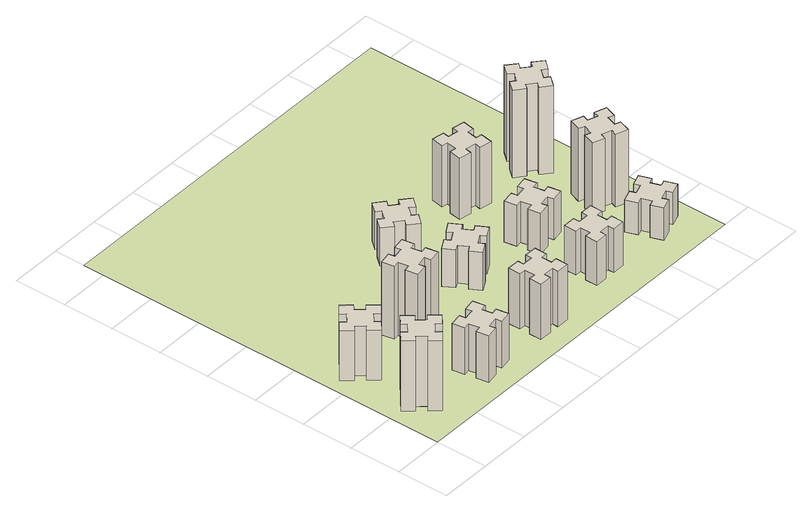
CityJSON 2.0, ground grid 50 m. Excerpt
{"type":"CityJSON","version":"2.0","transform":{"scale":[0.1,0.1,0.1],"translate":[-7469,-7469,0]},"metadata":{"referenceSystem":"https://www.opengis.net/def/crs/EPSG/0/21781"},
"CityObjects":{
"building1":{"type":"Building","attributes":{"class":"1000","function":"1000","usage":"1000","yearOfConstruction":2016,"roofType":"1000","measuredHeight":72,"storeysAboveGround":30,"storeysBelowGround":0},"geometry":[{"type":"Solid","lod":"1","boundaries":[[[[0,1,2,3,4,5,6,7,8,9,10,11,12,13,14,15,16,17,18,19]],[[17,16,20,21]],[[16,15,22,20]],[[15,14,23,22]],[[14,13,24,23]],[[13,12,25,24]],[[12,11,26,25]],[[11,10,27,26]],[[10,9,28,27]],[[9,8,29,28]],[[8,7,30,29]],[[7,6,31,30]],[[6,5,32,31]],[[5,4,33,32]],[[4,3,34,33]],[[3,2,35,34]],[[2,1,36,35]],[[1,0,37,36]],[[0,19,38,37]],[[19,18,39,38]],[[18,17,21,39]],[[24,25,26,27,28,29,30,31,32,33,34,35,36,37,38,39,21,20,22,23]]]]}]},
"building2":{"type":"Building","attributes":{"class":"1000","function":"1000","usage":"1000","yearOfConstruction":2016,"roofType":"1000","measuredHeight":51,"storeysAboveGround":30,"storeysBelowGround":0},"geometry":[{"type":"Solid","lod":"1","boundaries":[[[[40,41,42,43,44,45,46,47,48,49,50,51,52,53,54,55,56,57,58,59]],[[57,56,60,61]],[[56,55,62,60]],[[55,54,63,62]],[[54,53,64,63]],[[53,52,65,64]],[[52,51,66,65]],[[51,50,67,66]],[[50,49,68,67]],[[49,48,69,68]],[[48,47,70,69]],[[47,46,71,70]],[[46,45,72,71]],[[45,44,73,72]],[[44,43,74,73]],[[43,42,75,74]],[[42,41,76,75]],[[41,40,77,76]],[[40,59,78,77]],[[59,58,79,78]],[[58,57,61,79]],[[64,65,66,67,68,69,70,71,72,73,74,75,76,77,78,79,61,60,62,63]]]]}]},
"building3":{"type":"Building","attributes":{"class":"1000","function":"1000","usage":"1000","yearOfConstruction":2016,"roofType":"1000","measuredHeight":48,"storeysAboveGround":30,"storeysBelowGround":0},"geometry":[{"type":"Solid","lod":"1","boundaries":[[[[80,81,82,83,84,85,86,87,88,89,90,91,92,93,94,95,96,97,98,99]],[[97,96,100,101]],[[96,95,102,100]],[[95,94,103,102]],[[94,93,104,103]],[[93,92,105,104]],[[92,91,106,105]],[[91,90,107,106]],[[90,89,108,107]],[[89,88,109,108]],[[88,87,110,109]],[[87,86,111,110]],[[86,85,112,111]],[[85,84,113,112]],[[84,83,114,113]],[[83,82,115,114]],[[82,81,116,115]],[[81,80,117,116]],[[80,99,118,117]],[[99,98,119,118]],[[98,97,101,119]],[[104,105,106,107,108,109,110,111,112,113,114,115,116,117,118,119,101,100,102,103]]]]}]},
"building4":{"type":"Building","attributes":{"class":"1000","function":"1000","usage":"1000","yearOfConstruction":2016,"roofType":"1000","measuredHeight":75,"storeysAboveGround":30,"storeysBelowGround":0},"geometry":[{"type":"Solid","lod":"1","boundaries":[[[[120,121,122,123,124,125,126,127,128,129,130,131,132,133,134,135,136,137,138,139]],[[137,136,140,141]],[[136,135,142,140]],[[135,134,143,142]],[[134,133,144,143]],[[133,132,145,144]],[[132,131,146,145]],[[131,130,147,146]],[[130,129,148,147]],[[129,128,149,148]],[[128,127,150,149]],[[127,126,151,150]],[[126,125,152,151]],[[125,124,153,152]],[[124,123,154,153]],[[123,122,155,154]],[[122,121,156,155]],[[121,120,157,156]],[[120,139,158,157]],[[139,138,159,158]],[[138,137,141,159]],[[144,145,146,147,148,149,150,151,152,153,154,155,156,157,158,159,141,140,142,143]]]]}]},
"building5":{"type":"Building","attributes":{"class":"1000","function":"1000","usage":"1000","yearOfConstruction":2016,"roofType":"1000","measuredHeight":57,"storeysAboveGround":30,"storeysBelowGround":0},"geometry":[{"type":"Solid","lod":"1","boundaries":[[[[160,161,162,163,164,165,166,167,168,169,170,171,172,173,174,175,176,177,178,179]],[[177,176,180,181]],[[176,175,182,180]],[[175,174,183,182]],[[174,173,184,183]],[[173,172,185,184]],[[172,171,186,185]],[[171,170,187,186]],[[170,169,188,187]],[[169,168,189,188]],[[168,167,190,189]],[[167,166,191,190]],[[166,165,192,191]],[[165,164,193,192]],[[164,163,194,193]],[[163,162,195,194]],[[162,161,196,195]],[[161,160,197,196]],[[160,179,198,197]],[[179,178,199,198]],[[178,177,181,199]],[[184,185,186,187,188,189,190,191,192,193,194,195,196,197,198,199,181,180,182,183]]]]}]},
"building6":{"type":"Building","attributes":{"class":"1000","function":"1000","usage":"1000","yearOfConstruction":2016,"roofType":"1000","measuredHeight":39,"storeysAboveGround":30,"storeysBelowGround":0},"geometry":[{"type":"Solid","lod":"1","boundaries":[[[[200,201,202,203,204,205,206,207,208,209,210,211,212,213,214,215,216,217,218,219]],[[217,216,220,221]],[[216,215,222,220]],[[215,214,223,222]],[[214,213,224,223]],[[213,212,225,224]],[[212,211,226,225]],[[211,210,227,226]],[[210,209,228,227]],[[209,208,229,228]],[[208,207,230,229]],[[207,206,231,230]],[[206,205,232,231]],[[205,204,233,232]],[[204,203,234,233]],[[203,202,235,234]],[[202,201,236,235]],[[201,200,237,236]],[[200,219,238,237]],[[219,218,239,238]],[[218,217,221,239]],[[224,225,226,227,228,229,230,231,232,233,234,235,236,237,238,239,221,220,222,223]]]]}]},
"building7":{"type":"Building","attributes":{"class":"1000","function":"1000","usage":"1000","yearOfConstruction":2016,"roofType":"1000","measuredHeight":39,"storeysAboveGround":30,"storeysBelowGround":0},"geometry":[{"type":"Solid","lod":"1","boundaries":[[[[240,241,242,243,244,245,246,247,248,249,250,251,252,253,254,255,256,257,258,259]],[[257,256,260,261]],[[256,255,262,260]],[[255,254,263,262]],[[254,253,264,263]],[[253,252,265,264]],[[252,251,266,265]],[[251,250,267,266]],[[250,249,268,267]],[[249,248,269,268]],[[248,247,270,269]],[[247,246,271,270]],[[246,245,272,271]],[[245,244,273,272]],[[244,243,274,273]],[[243,242,275,274]],[[242,241,276,275]],[[241,240,277,276]],[[240,259,278,277]],[[259,258,279,278]],[[258,257,261,279]],[[264,265,266,267,268,269,270,271,272,273,274,275,276,277,278,279,261,260,262,263]]]]}]},
"building8":{"type":"Building","attributes":{"class":"1000","function":"1000","usage":"1000","yearOfConstruction":2016,"roofType":"1000","measuredHeight":45,"storeysAboveGround":30,"storeysBelowGround":0},"geometry":[{"type":"Solid","lod":"1","boundaries":[[[[280,281,282,283,284,285,286,287,288,289,290,291,292,293,294,295,296,297,298,299]],[[297,296,300,301]],[[296,295,302,300]],[[295,294,303,302]],[[294,293,304,303]],[[293,292,305,304]],[[292,291,306,305]],[[291,290,307,306]],[[290,289,308,307]],[[289,288,309,308]],[[288,287,310,309]],[[287,286,311,310]],[[286,285,312,311]],[[285,284,313,312]],[[284,283,314,313]],[[283,282,315,314]],[[282,281,316,315]],[[281,280,317,316]],[[280,299,318,317]],[[299,298,319,318]],[[298,297,301,319]],[[304,305,306,307,308,309,310,311,312,313,314,315,316,317,318,319,301,300,302,303]]]]}]},
"building9":{"type":"Building","attributes":{"class":"1000","function":"1000","usage":"1000","yearOfConstruction":2016,"roofType":"1000","measuredHeight":42,"storeysAboveGround":30,"storeysBelowGround":0},"geometry":[{"type":"Solid","lod":"1","boundaries":[[[[320,321,322,323,324,325,326,327,328,329,330,331,332,333,334,335,336,337,338,339]],[[337,336,340,341]],[[336,335,342,340]],[[335,334,343,342]],[[334,333,344,343]],[[333,332,345,344]],[[332,331,346,345]],[[331,330,347,346]],[[330,329,348,347]],[[329,328,349,348]],[[328,327,350,349]],[[327,326,351,350]],[[326,325,352,351]],[[325,324,353,352]],[[324,323,354,353]],[[323,322,355,354]],[[322,321,356,355]],[[321,320,357,356]],[[320,339,358,357]],[[339,338,359,358]],[[338,337,341,359]],[[344,345,346,347,348,349,350,351,352,353,354,355,356,357,358,359,341,340,342,343]]]]}]},
"building10":{"type":"Building","attributes":{"class":"1000","function":"1000","usage":"1000","yearOfConstruction":2016,"roofType":"1000","measuredHeight":63,"storeysAboveGround":30,"storeysBelowGround":0},"geometry":[{"type":"Solid","lod":"1","boundaries":[[[[360,361,362,363,364,365,366,367,368,369,370,371,372,373,374,375,376,377,378,379]],[[377,376,380,381]],[[376,375,382,380]],[[375,374,383,382]],[[374,373,384,383]],[[373,372,385,384]],[[372,371,386,385]],[[371,370,387,386]],[[370,369,388,387]],[[369,368,389,388]],[[368,367,390,389]],[[367,366,391,390]],[[366,365,392,391]],[[365,364,393,392]],[[364,363,394,393]],[[363,362,395,394]],[[362,361,396,395]],[[361,360,397,396]],[[360,379,398,397]],[[379,378,399,398]],[[378,377,381,399]],[[384,385,386,387,388,389,390,391,392,393,394,395,396,397,398,399,381,380,382,383]]]]}]},
"building11":{"type":"Building","attributes":{"class":"1000","function":"1000","usage":"1000","yearOfConstruction":2016,"roofType":"1000","measuredHeight":33,"storeysAboveGround":30,"storeysBelowGround":0},"geometry":[{"type":"Solid","lod":"1","boundaries":[[[[400,401,402,403,404,405,406,407,408,409,410,411,412,413,414,415,416,417,418,419]],[[417,416,420,421]],[[416,415,422,420]],[[415,414,423,422]],[[414,413,424,423]],[[413,412,425,424]],[[412,411,426,425]],[[411,410,427,426]],[[410,409,428,427]],[[409,408,429,428]],[[408,407,430,429]],[[407,406,431,430]],[[406,405,432,431]],[[405,404,433,432]],[[404,403,434,433]],[[403,402,435,434]],[[402,401,436,435]],[[401,400,437,436]],[[400,419,438,437]],[[419,418,439,438]],[[418,417,421,439]],[[424,425,426,427,428,429,430,431,432,433,434,435,436,437,438,439,421,420,422,423]]]]}]},
"building12":{"type":"Building","attributes":{"class":"1000","function":"1000","usage":"1000","yearOfConstruction":2016,"roofType":"1000","measuredHeight":75,"storeysAboveGround":30,"storeysBelowGround":0},"geometry":[{"type":"Solid","lod":"1","boundaries":[[[[440,441,442,443,444,445,446,447,448,449,450,451,452,453,454,455,456,457,458,459]],[[457,456,460,461]],[[456,455,462,460]],[[455,454,463,462]],[[454,453,464,463]],[[453,452,465,464]],[[452,451,466,465]],[[451,450,467,466]],[[450,449,468,467]],[[449,448,469,468]],[[448,447,470,469]],[[447,446,471,470]],[[446,445,472,471]],[[445,444,473,472]],[[444,443,474,473]],[[443,442,475,474]],[[442,441,476,475]],[[441,440,477,476]],[[440,459,478,477]],[[459,458,479,478]],[[458,457,461,479]],[[464,465,466,467,468,469,470,471,472,473,474,475,476,477,478,479,461,460,462,463]]]]}]},
"building13":{"type":"Building","attributes":{"class":"1000","function":"1000","usage":"1000","yearOfConstruction":2016,"roofType":"1000","measuredHeight":90,"storeysAboveGround":30,"storeysBelowGround":0},"geometry":[{"type":"Solid","lod":"1","boundaries":[[[[480,481,482,483,484,485,486,487,488,489,490,491,492,493,494,495,496,497,498,499]],[[497,496,500,501]],[[496,495,502,500]],[[495,494,503,502]],[[494,493,504,503]],[[493,492,505,504]],[[492,491,506,505]],[[491,490,507,506]],[[490,489,508,507]],[[489,488,509,508]],[[488,487,510,509]],[[487,486,511,510]],[[486,485,512,511]],[[485,484,513,512]],[[484,483,514,513]],[[483,482,515,514]],[[482,481,516,515]],[[481,480,517,516]],[[480,499,518,517]],[[499,498,519,518]],[[498,497,501,519]],[[504,505,506,507,508,509,510,511,512,513,514,515,516,517,518,519,501,500,502,503]]]]}]},
"landuse1":{"type":"LandUse","attributes":{"name":"plot1","function":"1010"},"geometry":[{"type":"MultiSurface","lod":"1","boundaries":[[[520,521,522,523]]]}]}
},
"vertices":[
[408,359,0],[484,423,0],[523,377,0],[615,454,0],[538,546,0],[492,508,0],[427,584,0],[473,623,0],[396,715,0],[304,638,0],[343,592,0],[266,527,0],[228,573,0],[136,496,0],[213,404,0],[259,443,0],[323,366,0],[277,328,0],[354,236,0],[446,313,0],[323,366,720],[277,328,720],[259,443,720],[213,404,720],[136,496,720],[228,573,720],[266,527,720],[343,592,720],[304,638,720],[396,715,720],[473,623,720],[427,584,720],[492,508,720],[538,546,720],[615,454,720],[523,377,720],[484,423,720],[408,359,720],[446,313,720],[354,236,720],
[259,1083,0],[323,1006,0],[277,968,0],[354,876,0],[446,953,0],[408,999,0],[484,1063,0],[523,1017,0],[615,1094,0],[538,1186,0],[492,1148,0],[427,1224,0],[473,1263,0],[396,1355,0],[304,1278,0],[343,1232,0],[266,1167,0],[228,1213,0],[136,1136,0],[213,1044,0],[266,1167,510],[228,1213,510],[343,1232,510],[304,1278,510],[396,1355,510],[473,1263,510],[427,1224,510],[492,1148,510],[538,1186,510],[615,1094,510],[523,1017,510],[484,1063,510],[408,999,510],[446,953,510],[354,876,510],[277,968,510],[323,1006,510],[259,1083,510],[213,1044,510],[136,1136,510],
[1045,492,0],[947,475,0],[937,534,0],[818,513,0],[839,395,0],[898,405,0],[916,307,0],[857,297,0],[877,178,0],[996,199,0],[985,258,0],[1084,276,0],[1094,217,0],[1212,237,0],[1191,356,0],[1132,345,0],[1115,444,0],[1174,454,0],[1153,572,0],[1035,551,0],[1115,444,480],[1174,454,480],[1132,345,480],[1191,356,480],[1212,237,480],[1094,217,480],[1084,276,480],[985,258,480],[996,199,480],[877,178,480],[857,297,480],[916,307,480],[898,405,480],[839,395,480],[818,513,480],[937,534,480],[947,475,480],[1045,492,480],[1035,551,480],[1153,572,480],
[898,1145,0],[916,1047,0],[857,1037,0],[877,918,0],[996,939,0],[985,998,0],[1084,1016,0],[1094,957,0],[1212,977,0],[1191,1096,0],[1132,1085,0],[1115,1184,0],[1174,1194,0],[1153,1312,0],[1035,1291,0],[1045,1232,0],[947,1215,0],[937,1274,0],[818,1253,0],[839,1135,0],[947,1215,750],[937,1274,750],[1045,1232,750],[1035,1291,750],[1153,1312,750],[1174,1194,750],[1115,1184,750],[1132,1085,750],[1191,1096,750],[1212,977,750],[1094,957,750],[1084,1016,750],[985,998,750],[996,939,750],[877,918,750],[857,1037,750],[916,1047,750],[898,1145,750],[839,1135,750],[818,1253,750],
[1805,485,0],[1705,485,0],[1705,545,0],[1585,545,0],[1585,425,0],[1645,425,0],[1645,325,0],[1585,325,0],[1585,205,0],[1705,205,0],[1705,265,0],[1805,265,0],[1805,205,0],[1925,205,0],[1925,325,0],[1865,325,0],[1865,425,0],[1925,425,0],[1925,545,0],[1805,545,0],[1865,425,570],[1925,425,570],[1865,325,570],[1925,325,570],[1925,205,570],[1805,205,570],[1805,265,570],[1705,265,570],[1705,205,570],[1585,205,570],[1585,325,570],[1645,325,570],[1645,425,570],[1585,425,570],[1585,545,570],[1705,545,570],[1705,485,570],[1805,485,570],[1805,545,570],[1925,545,570],
[1867,1095,0],[1954,1145,0],[1984,1093,0],[2088,1153,0],[2028,1257,0],[1976,1227,0],[1926,1314,0],[1978,1344,0],[1918,1448,0],[1814,1388,0],[1844,1336,0],[1757,1286,0],[1727,1338,0],[1623,1278,0],[1683,1174,0],[1735,1204,0],[1785,1117,0],[1733,1087,0],[1793,983,0],[1897,1043,0],[1785,1117,390],[1733,1087,390],[1735,1204,390],[1683,1174,390],[1623,1278,390],[1727,1338,390],[1757,1286,390],[1844,1336,390],[1814,1388,390],[1918,1448,390],[1978,1344,390],[1926,1314,390],[1976,1227,390],[2028,1257,390],[2088,1153,390],[1984,1093,390],[1954,1145,390],[1867,1095,390],[1897,1043,390],[1793,983,390],
[1703,1964,0],[1639,1888,0],[1593,1926,0],[1516,1834,0],[1608,1757,0],[1646,1803,0],[1723,1739,0],[1684,1693,0],[1776,1616,0],[1853,1708,0],[1807,1746,0],[1872,1823,0],[1918,1784,0],[1995,1876,0],[1903,1953,0],[1864,1907,0],[1788,1972,0],[1826,2018,0],[1734,2095,0],[1657,2003,0],[1788,1972,390],[1826,2018,390],[1864,1907,390],[1903,1953,390],[1995,1876,390],[1918,1784,390],[1872,1823,390],[1807,1746,390],[1853,1708,390],[1776,1616,390],[1684,1693,390],[1723,1739,390],[1646,1803,390],[1608,1757,390],[1516,1834,390],[1593,1926,390],[1639,1888,390],[1703,1964,390],[1657,2003,390],[1734,2095,390],
[2485,525,0],[2485,425,0],[2425,425,0],[2425,305,0],[2545,305,0],[2545,365,0],[2645,365,0],[2645,305,0],[2765,305,0],[2765,425,0],[2705,425,0],[2705,525,0],[2765,525,0],[2765,645,0],[2645,645,0],[2645,585,0],[2545,585,0],[2545,645,0],[2425,645,0],[2425,525,0],[2545,585,450],[2545,645,450],[2645,585,450],[2645,645,450],[2765,645,450],[2765,525,450],[2705,525,450],[2705,425,450],[2765,425,450],[2765,305,450],[2645,305,450],[2645,365,450],[2545,365,450],[2545,305,450],[2425,305,450],[2425,425,450],[2485,425,450],[2485,525,450],[2425,525,450],[2425,645,450],
[2565,998,0],[2664,1016,0],[2674,957,0],[2792,977,0],[2771,1096,0],[2712,1085,0],[2695,1184,0],[2754,1194,0],[2733,1312,0],[2615,1291,0],[2625,1232,0],[2527,1215,0],[2517,1274,0],[2398,1253,0],[2419,1135,0],[2478,1145,0],[2496,1047,0],[2437,1037,0],[2457,918,0],[2576,939,0],[2496,1047,420],[2437,1037,420],[2478,1145,420],[2419,1135,420],[2398,1253,420],[2517,1274,420],[2527,1215,420],[2625,1232,420],[2615,1291,420],[2733,1312,420],[2754,1194,420],[2695,1184,420],[2712,1085,420],[2771,1096,420],[2792,977,420],[2674,957,420],[2664,1016,420],[2565,998,420],[2576,939,420],[2457,918,420],
[2664,1955,0],[2565,1972,0],[2576,2031,0],[2457,2052,0],[2437,1934,0],[2496,1924,0],[2478,1825,0],[2419,1836,0],[2398,1717,0],[2517,1697,0],[2527,1756,0],[2625,1738,0],[2615,1679,0],[2733,1658,0],[2754,1777,0],[2695,1787,0],[2712,1885,0],[2771,1875,0],[2792,1993,0],[2674,2014,0],[2712,1885,630],[2771,1875,630],[2695,1787,630],[2754,1777,630],[2733,1658,630],[2615,1679,630],[2625,1738,630],[2527,1756,630],[2517,1697,630],[2398,1717,630],[2419,1836,630],[2478,1825,630],[2496,1924,630],[2437,1934,630],[2457,2052,630],[2576,2031,630],[2565,1972,630],[2664,1955,630],[2674,2014,630],[2792,1993,630],
[3215,485,0],[3249,391,0],[3193,370,0],[3234,257,0],[3347,299,0],[3326,355,0],[3420,389,0],[3440,333,0],[3553,374,0],[3512,487,0],[3456,466,0],[3422,560,0],[3478,580,0],[3437,693,0],[3324,652,0],[3345,596,0],[3251,562,0],[3230,618,0],[3117,577,0],[3159,464,0],[3251,562,330],[3230,618,330],[3345,596,330],[3324,652,330],[3437,693,330],[3478,580,330],[3422,560,330],[3456,466,330],[3512,487,330],[3553,374,330],[3440,333,330],[3420,389,330],[3326,355,330],[3347,299,330],[3234,257,330],[3193,370,330],[3249,391,330],[3215,485,330],[3159,464,330],[3117,577,330],
[3420,1102,0],[3326,1136,0],[3347,1192,0],[3234,1233,0],[3193,1120,0],[3249,1100,0],[3215,1006,0],[3159,1027,0],[3117,914,0],[3230,873,0],[3251,929,0],[3345,895,0],[3324,839,0],[3437,797,0],[3478,910,0],[3422,931,0],[3456,1025,0],[3512,1004,0],[3553,1117,0],[3440,1158,0],[3456,1025,750],[3512,1004,750],[3422,931,750],[3478,910,750],[3437,797,750],[3324,839,750],[3345,895,750],[3251,929,750],[3230,873,750],[3117,914,750],[3159,1027,750],[3215,1006,750],[3249,1100,750],[3193,1120,750],[3234,1233,750],[3347,1192,750],[3326,1136,750],[3420,1102,750],[3440,1158,750],[3553,1117,750],
[3226,1703,0],[3303,1639,0],[3264,1593,0],[3356,1516,0],[3433,1608,0],[3387,1646,0],[3452,1723,0],[3498,1684,0],[3575,1776,0],[3483,1853,0],[3444,1807,0],[3368,1872,0],[3406,1918,0],[3314,1995,0],[3237,1903,0],[3283,1864,0],[3219,1788,0],[3173,1826,0],[3096,1734,0],[3188,1657,0],[3219,1788,900],[3173,1826,900],[3283,1864,900],[3237,1903,900],[3314,1995,900],[3406,1918,900],[3368,1872,900],[3444,1807,900],[3483,1853,900],[3575,1776,900],[3498,1684,900],[3452,1723,900],[3387,1646,900],[3433,1608,900],[3356,1516,900],[3264,1593,900],[3303,1639,900],[3226,1703,900],[3188,1657,900],[3096,1734,900],
[5,3705,0],[3705,3705,0],[3705,5,0],[5,5,0]
]}
